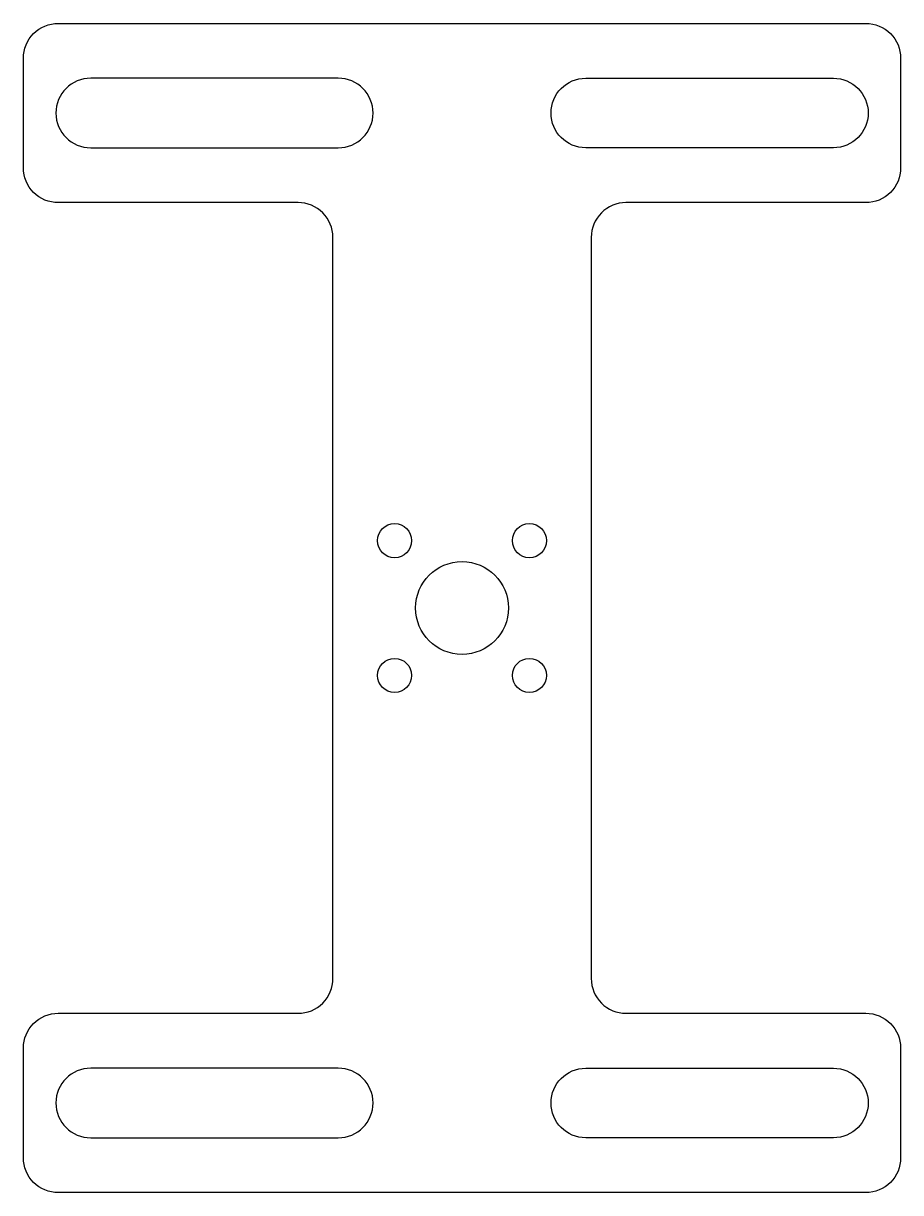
# Model space of a CAD drawing. Header units: millimetres. Extents: x -26 to 64, y -57 to 63.
import ezdxf

# ---------------------------------------------------------------- set-up
doc = ezdxf.new("R2010")
doc.units = ezdxf.units.MM
doc.layers.get('0').update_dxf_attribs({"linetype": 'CONTINUOUS'})

msp = doc.modelspace()

# ---------------------------------------------------------------- linework, layer by layer
for points in [[(60.47, 62.72, -0.414214), (64.04, 59.15), (64.04, 47.89, -0.414214), (60.47, 44.32), (35.86, 44.32, 0.414214), (32.29, 40.75), (32.29, -35.31, 0.414214), (35.86, -38.88), (60.47, -38.88, -0.414214), (64.04, -42.45), (64.04, -53.71, -0.414214), (60.47, -57.28), (-22.39, -57.28, -0.414214), (-25.96, -53.71), (-25.96, -42.45, -0.414214), (-22.39, -38.88), (2.22, -38.88, 0.414214), (5.79, -35.31), (5.79, 40.75, 0.414214), (2.22, 44.32), (-22.39, 44.32, -0.414214), (-25.96, 47.89), (-25.96, 59.15, -0.414214), (-22.39, 62.72)], [(-19.06, 49.95), (6.34, 49.95, 1), (6.34, 57.09), (-19.06, 57.09, 1)], [(57.14, 57.09, -1), (57.14, 49.95), (31.74, 49.95, -1), (31.74, 57.09)], [(-19.06, -51.65), (6.34, -51.65, 1), (6.34, -44.51), (-19.06, -44.51, 1)], [(31.74, -51.65, -1), (31.74, -44.51), (57.14, -44.51, -1), (57.14, -51.65)]]:
    msp.add_lwpolyline(points, format="xyb", close=True)
for centre, radius in [((12.12, 9.63), 1.75), ((25.95, 9.63), 1.75), ((19.04, 2.72), 4.76), ((12.12, -4.2), 1.75), ((25.95, -4.2), 1.75)]:
    msp.add_circle(centre, radius)

doc.saveas('drawing.dxf')
